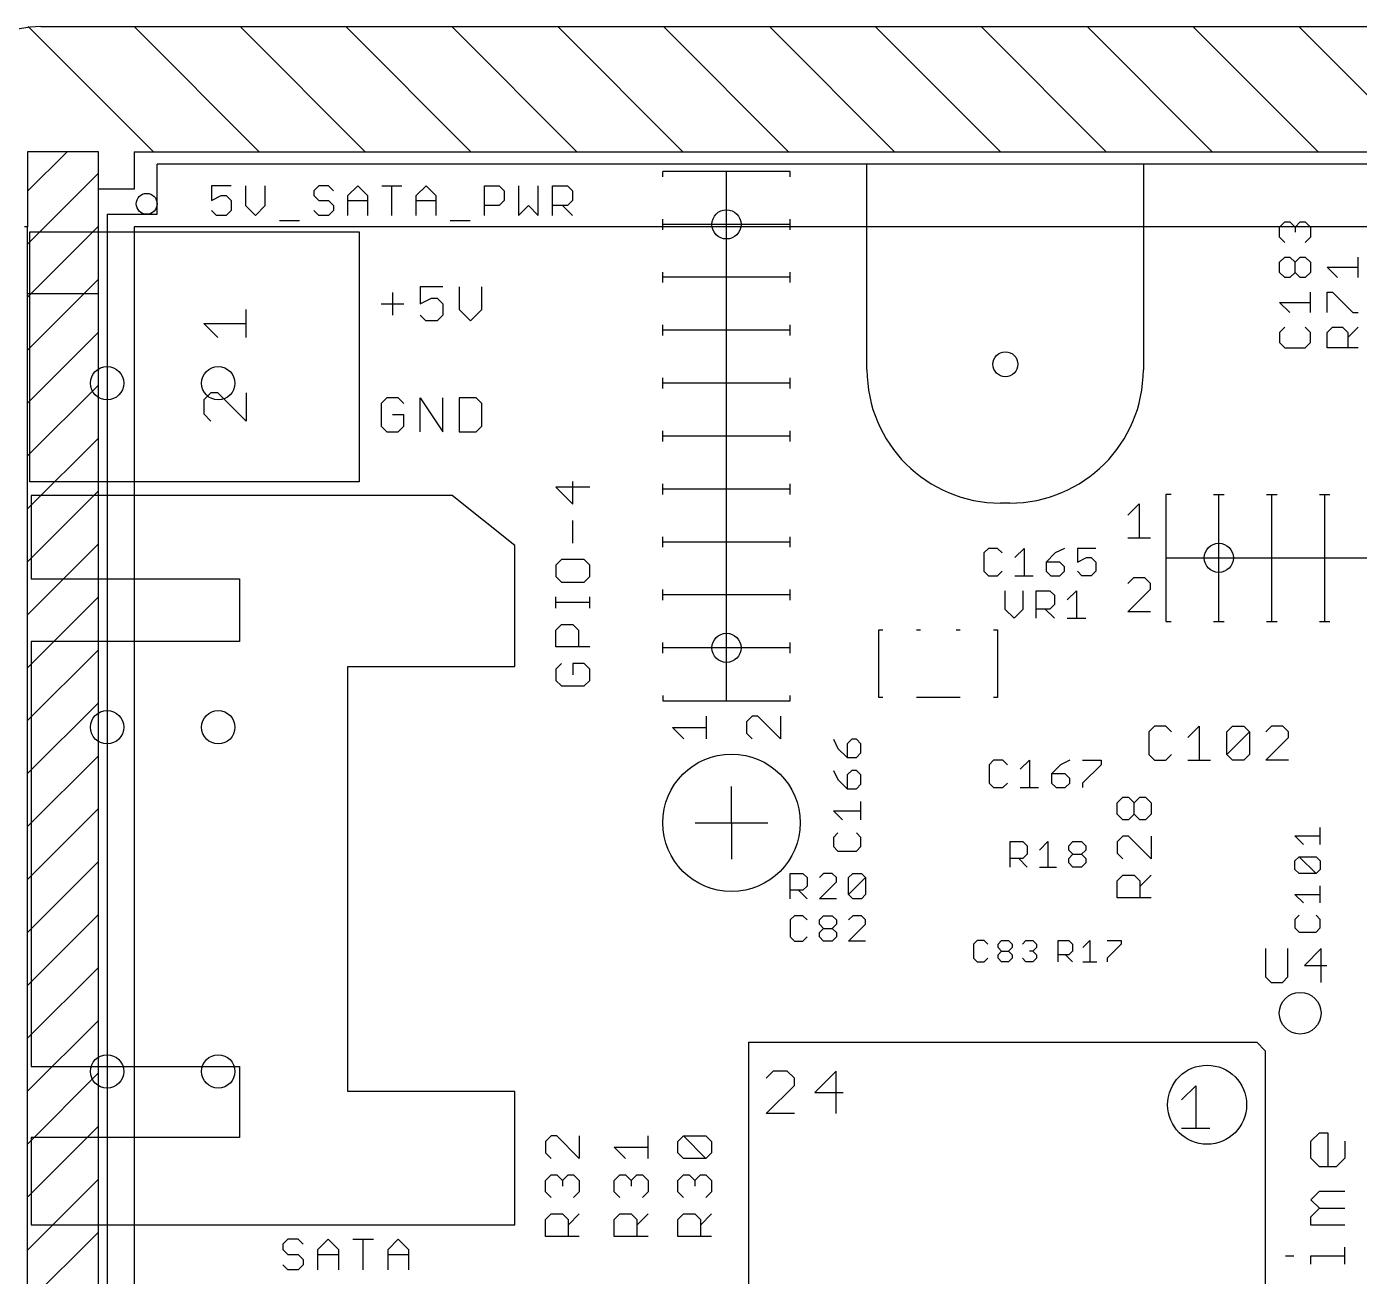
# Model space of a CAD drawing. Extents: x -17 to 119, y 40 to 106.
# Drawn here: x 28.55 to 60.52, y 76.24 to 106.22 of the extents above; entities that cross this region are included whole.
import ezdxf

# ---------------------------------------------------------------- set-up
doc = ezdxf.new("R2010")
doc.units = 0
doc.header["$MEASUREMENT"] = 0
for name, color, linetype in [('20', 251, 'CONTINUOUS'), ('21', 251, 'CONTINUOUS'), ('25', 251, 'CONTINUOUS'), ('48', 214, 'CONTINUOUS')]:
    doc.layers.add(name, color=color, linetype=linetype)

msp = doc.modelspace()

# ---------------------------------------------------------------- linework, layer by layer
at = {"layer": '20'}
for p, q in [((48.71, 102.917), (31.68, 102.917)), ((31.68, 101.717), (31.68, 102.917)), ((48.71, 97.987), (48.71, 102.917)), ((55.34, 102.917), (55.34, 97.987)), ((89.58, 102.917), (55.34, 102.917)), ((30.48, 101.717), (30.48, 44.507)), ((30.48, 101.717), (31.68, 101.717)), ((52.14, 94.787), (51.91, 94.787))]:
    msp.add_line(p, q, dxfattribs=at)
for centre, radius in [((31.43, 101.967), 0.25), ((45.339, 101.473), 0.35), ((52.03, 98.117), 0.3), ((30.48, 97.663), 0.4), ((33.147, 97.663), 0.4), ((57.15, 93.472), 0.35), ((45.339, 91.313), 0.35), ((30.48, 89.408), 0.4), ((33.147, 89.408), 0.4), ((45.46, 87.117), 1.65), ((30.48, 81.153), 0.4), ((33.147, 81.153), 0.4)]:
    msp.add_circle(centre, radius, dxfattribs=at)
for centre, start, end in [((51.91, 97.987), 180, 270), ((52.14, 97.987), 270, 0)]:
    msp.add_arc(centre, 3.2, start, end, dxfattribs=at)
at = {"layer": '21'}
for p, q in [((43.815, 102.616), (43.815, 102.743)), ((45.339, 102.743), (43.815, 102.743)), ((45.339, 101.473), (45.339, 102.743)), ((46.863, 102.743), (45.339, 102.743)), ((46.863, 102.616), (46.863, 102.743)), ((43.815, 101.473), (43.815, 101.6)), ((43.815, 101.346), (43.815, 101.473)), ((45.339, 101.473), (43.815, 101.473)), ((45.339, 100.203), (45.339, 101.473)), ((46.863, 101.473), (45.339, 101.473)), ((46.863, 101.473), (46.863, 101.6)), ((46.863, 101.346), (46.863, 101.473)), ((28.625, 95.298), (28.625, 101.298)), ((28.625, 101.298), (36.525, 101.298)), ((36.525, 101.298), (36.525, 95.298)), ((43.815, 100.203), (43.815, 100.33)), ((43.815, 100.076), (43.815, 100.203)), ((45.339, 100.203), (43.815, 100.203)), ((45.339, 98.933), (45.339, 100.203)), ((46.863, 100.203), (45.339, 100.203)), ((46.863, 100.203), (46.863, 100.33)), ((46.863, 100.076), (46.863, 100.203)), ((33.818, 98.7556), (33.818, 99.4335)), ((33.1401, 98.7556), (32.8011, 99.0946)), ((32.8011, 99.0946), (33.818, 99.0946)), ((43.815, 98.933), (43.815, 99.06)), ((43.815, 98.806), (43.815, 98.933)), ((45.339, 98.933), (43.815, 98.933)), ((45.339, 97.663), (45.339, 98.933)), ((46.863, 98.933), (45.339, 98.933)), ((46.863, 98.933), (46.863, 99.06)), ((46.863, 98.806), (46.863, 98.933)), ((43.815, 97.663), (43.815, 97.79)), ((43.815, 97.536), (43.815, 97.663)), ((45.339, 97.663), (43.815, 97.663)), ((45.339, 96.393), (45.339, 97.663)), ((46.863, 97.663), (45.339, 97.663)), ((46.863, 97.663), (46.863, 97.79)), ((46.863, 97.536), (46.863, 97.663)), ((32.9706, 97.4335), (32.8011, 97.264)), ((32.8011, 97.264), (32.8011, 96.9251)), ((33.1401, 97.4335), (32.9706, 97.4335)), ((33.818, 96.7556), (33.1401, 97.4335)), ((33.818, 97.4335), (33.818, 96.7556)), ((32.8011, 96.9251), (32.9706, 96.7556)), ((43.815, 96.393), (43.815, 96.52)), ((43.815, 96.266), (43.815, 96.393)), ((45.339, 96.393), (43.815, 96.393)), ((45.339, 95.123), (45.339, 96.393)), ((46.863, 96.393), (45.339, 96.393)), ((46.863, 96.393), (46.863, 96.52)), ((46.863, 96.266), (46.863, 96.393)), ((36.525, 95.298), (28.625, 95.298)), ((38.759, 94.97), (28.659, 94.97)), ((28.659, 94.97), (28.659, 92.97)), ((40.259, 93.77), (38.759, 94.97)), ((43.815, 95.123), (43.815, 95.25)), ((43.815, 94.996), (43.815, 95.123)), ((45.339, 95.123), (43.815, 95.123)), ((45.339, 93.853), (45.339, 95.123)), ((46.863, 95.123), (45.339, 95.123)), ((46.863, 95.123), (46.863, 95.25)), ((46.863, 94.996), (46.863, 95.123)), ((56.007, 94.996), (55.88, 94.996)), ((55.88, 94.996), (55.88, 93.472)), ((57.023, 94.996), (57.15, 94.996)), ((57.15, 94.996), (57.277, 94.996)), ((57.15, 93.472), (57.15, 94.996)), ((58.293, 94.996), (58.42, 94.996)), ((58.42, 94.996), (58.547, 94.996)), ((58.42, 93.472), (58.42, 94.996)), ((59.563, 94.996), (59.69, 94.996)), ((59.69, 94.996), (59.817, 94.996)), ((59.69, 93.472), (59.69, 94.996)), ((54.9656, 94.4969), (55.2368, 94.7681)), ((55.2368, 94.7681), (55.2368, 93.9546)), ((40.259, 90.87), (40.259, 93.77)), ((43.815, 93.853), (43.815, 93.98)), ((43.815, 93.726), (43.815, 93.853)), ((45.339, 93.853), (43.815, 93.853)), ((45.339, 92.583), (45.339, 93.853)), ((46.863, 93.853), (45.339, 93.853)), ((46.863, 93.853), (46.863, 93.98)), ((46.863, 93.726), (46.863, 93.853)), ((54.9656, 93.9546), (55.5079, 93.9546)), ((55.88, 93.472), (55.88, 91.948)), ((55.88, 93.472), (57.15, 93.472)), ((57.15, 93.472), (58.42, 93.472)), ((57.15, 91.948), (57.15, 93.472)), ((58.42, 93.472), (59.69, 93.472)), ((58.42, 91.948), (58.42, 93.472)), ((59.69, 93.472), (60.96, 93.472)), ((59.69, 91.948), (59.69, 93.472)), ((28.659, 92.97), (33.659, 92.97)), ((33.659, 92.97), (33.659, 91.47)), ((55.1012, 92.9901), (54.9656, 92.8545)), ((54.9656, 92.1766), (55.5079, 92.7189)), ((55.3723, 92.9901), (55.1012, 92.9901)), ((55.5079, 92.8545), (55.3723, 92.9901)), ((55.5079, 92.7189), (55.5079, 92.8545)), ((43.815, 92.583), (43.815, 92.71)), ((43.815, 92.456), (43.815, 92.583)), ((45.339, 92.583), (43.815, 92.583)), ((45.339, 91.313), (45.339, 92.583)), ((46.863, 92.583), (45.339, 92.583)), ((46.863, 92.583), (46.863, 92.71)), ((46.863, 92.456), (46.863, 92.583)), ((55.5079, 92.1766), (54.9656, 92.1766)), ((55.88, 91.948), (56.007, 91.948)), ((57.023, 91.948), (57.15, 91.948)), ((57.15, 91.948), (57.277, 91.948)), ((58.293, 91.948), (58.42, 91.948)), ((58.42, 91.948), (58.547, 91.948)), ((59.563, 91.948), (59.69, 91.948)), ((59.69, 91.948), (59.817, 91.948)), ((33.659, 91.47), (28.659, 91.47)), ((28.659, 91.47), (28.659, 81.27)), ((43.815, 91.313), (43.815, 91.44)), ((46.863, 91.313), (46.863, 91.44)), ((48.9966, 90.1216), (48.9966, 91.7424)), ((48.9966, 91.7424), (49.0914, 91.7424)), ((49.8966, 91.7424), (49.9914, 91.7424)), ((50.8466, 91.7424), (50.9414, 91.7424)), ((51.7466, 91.7424), (51.8414, 91.7424)), ((51.8414, 91.7424), (51.8414, 90.1216)), ((43.815, 91.186), (43.815, 91.313)), ((45.339, 91.313), (43.815, 91.313)), ((45.339, 90.043), (45.339, 91.313)), ((46.863, 91.313), (45.339, 91.313)), ((46.863, 91.186), (46.863, 91.313)), ((36.259, 80.67), (36.259, 90.87)), ((36.259, 90.87), (40.259, 90.87)), ((43.815, 90.17), (43.815, 90.043)), ((46.863, 90.043), (46.863, 90.17)), ((43.815, 90.043), (45.339, 90.043)), ((45.339, 90.043), (46.863, 90.043)), ((49.0914, 90.1216), (48.9966, 90.1216)), ((50.9414, 90.1216), (49.8966, 90.1216)), ((51.8414, 90.1216), (51.7466, 90.1216)), ((44.8564, 89.1286), (44.8564, 89.6709)), ((45.9565, 89.6709), (45.8209, 89.5353)), ((45.8209, 89.5353), (45.8209, 89.2642)), ((46.0921, 89.6709), (45.9565, 89.6709)), ((46.6344, 89.1286), (46.0921, 89.6709)), ((46.6344, 89.6709), (46.6344, 89.1286)), ((44.3141, 89.1286), (44.0429, 89.3998)), ((44.0429, 89.3998), (44.8564, 89.3998)), ((45.8209, 89.2642), (45.9565, 89.1286)), ((45.875, 64.457), (45.875, 81.852)), ((45.875, 81.852), (58.06, 81.852)), ((58.06, 81.852), (58.265, 81.647)), ((58.265, 81.647), (58.265, 64.457)), ((28.659, 81.27), (33.659, 81.27)), ((33.659, 81.27), (33.659, 79.57)), ((46.4589, 81.1559), (46.2894, 80.9864)), ((46.7978, 81.1559), (46.4589, 81.1559)), ((46.9673, 80.9864), (46.7978, 81.1559)), ((46.9673, 80.8169), (46.9673, 80.9864)), ((47.9672, 81.1559), (47.4588, 80.6474)), ((47.9672, 80.139), (47.9672, 81.1559)), ((40.259, 80.67), (36.259, 80.67)), ((40.259, 77.47), (40.259, 80.67)), ((46.2894, 80.139), (46.9673, 80.8169)), ((47.4588, 80.6474), (48.1367, 80.6474)), ((56.2588, 80.4669), (56.5978, 80.8059)), ((56.5978, 80.8059), (56.5978, 79.789)), ((46.9673, 80.139), (46.2894, 80.139)), ((56.2588, 79.789), (56.9367, 79.789)), ((33.659, 79.57), (28.659, 79.57)), ((28.659, 79.57), (28.659, 77.47)), ((28.659, 77.47), (40.259, 77.47))]:
    msp.add_line(p, q, dxfattribs=at)
for centre, radius in [((59.102, 82.549), 0.5), ((56.87, 80.352), 0.9486)]:
    msp.add_circle(centre, radius, dxfattribs=at)
at = {"layer": '25'}
for p, q in [((33.4564, 102.4007), (32.9819, 102.4007)), ((32.9819, 102.4007), (32.9819, 102.0448)), ((33.8005, 102.4007), (33.8005, 101.9262)), ((34.275, 101.9262), (34.275, 102.4007)), ((35.5563, 102.4007), (35.4376, 102.2821)), ((35.7935, 102.4007), (35.5563, 102.4007)), ((35.9122, 102.2821), (35.7935, 102.4007)), ((36.2562, 102.1634), (36.4935, 102.4007)), ((36.4935, 102.4007), (36.7308, 102.1634)), ((37.0748, 102.4007), (37.5493, 102.4007)), ((37.3121, 101.6889), (37.3121, 102.4007)), ((37.8934, 102.1634), (38.1306, 102.4007)), ((38.1306, 102.4007), (38.3679, 102.1634)), ((39.5305, 101.6889), (39.5305, 102.4007)), ((39.5305, 102.4007), (39.8864, 102.4007)), ((39.8864, 102.4007), (40.0051, 102.2821)), ((40.3491, 102.4007), (40.3491, 101.6889)), ((40.8236, 101.6889), (40.8236, 102.4007)), ((41.1677, 101.6889), (41.1677, 102.4007)), ((41.1677, 102.4007), (41.5236, 102.4007)), ((41.5236, 102.4007), (41.6422, 102.2821)), ((32.9819, 102.0448), (33.2192, 102.1634)), ((33.2192, 102.1634), (33.3378, 102.1634)), ((33.3378, 102.1634), (33.4564, 102.0448)), ((33.4564, 102.0448), (33.4564, 101.8075)), ((35.4376, 102.2821), (35.4376, 102.1634)), ((35.4376, 102.1634), (35.5563, 102.0448)), ((35.5563, 102.0448), (35.7935, 102.0448)), ((35.7935, 102.0448), (35.9122, 101.9262)), ((36.2562, 101.6889), (36.2562, 102.1634)), ((36.2562, 102.0448), (36.7308, 102.0448)), ((36.7308, 102.1634), (36.7308, 101.6889)), ((37.8934, 101.6889), (37.8934, 102.1634)), ((37.8934, 102.0448), (38.3679, 102.0448)), ((38.3679, 102.1634), (38.3679, 101.6889)), ((40.0051, 102.0448), (39.8864, 101.9262)), ((40.0051, 102.2821), (40.0051, 102.0448)), ((41.6422, 102.0448), (41.5236, 101.9262)), ((41.6422, 102.2821), (41.6422, 102.0448)), ((33.1005, 101.6889), (32.9819, 101.8075)), ((33.3378, 101.6889), (33.1005, 101.6889)), ((33.4564, 101.8075), (33.3378, 101.6889)), ((33.8005, 101.9262), (34.0377, 101.6889)), ((34.0377, 101.6889), (34.275, 101.9262)), ((35.5563, 101.6889), (35.4376, 101.8075)), ((35.7935, 101.6889), (35.5563, 101.6889)), ((35.9122, 101.8075), (35.7935, 101.6889)), ((35.9122, 101.9262), (35.9122, 101.8075)), ((39.8864, 101.9262), (39.5305, 101.9262)), ((40.3491, 101.6889), (40.5864, 101.9262)), ((40.5864, 101.9262), (40.8236, 101.6889)), ((41.5236, 101.9262), (41.1677, 101.9262)), ((41.4049, 101.9262), (41.6422, 101.6889)), ((34.6191, 101.5703), (35.0936, 101.5703)), ((38.7119, 101.5703), (39.1865, 101.5703)), ((58.6099, 101.4084), (58.7327, 101.5313)), ((58.6099, 101.1627), (58.6099, 101.4084)), ((58.7327, 101.5313), (58.8556, 101.5313)), ((58.8556, 101.5313), (58.9785, 101.4084)), ((58.9785, 101.4084), (59.1014, 101.5313)), ((58.9785, 101.4084), (58.9785, 101.2855)), ((59.1014, 101.5313), (59.2242, 101.5313)), ((59.2242, 101.5313), (59.3471, 101.4084)), ((59.3471, 101.4084), (59.3471, 101.1627)), ((58.7327, 101.0398), (58.6099, 101.1627)), ((59.3471, 101.1627), (59.2242, 101.0398)), ((58.6099, 100.5664), (58.7327, 100.6893)), ((58.6099, 100.3207), (58.6099, 100.5664)), ((58.7327, 100.6893), (58.8556, 100.6893)), ((58.8556, 100.6893), (58.9785, 100.5664)), ((58.9785, 100.5664), (59.1014, 100.6893)), ((58.9785, 100.3207), (58.9785, 100.5664)), ((59.1014, 100.6893), (59.2242, 100.6893)), ((59.2242, 100.6893), (59.3471, 100.5664)), ((59.3471, 100.5664), (59.3471, 100.3207)), ((59.9986, 100.1978), (59.7529, 100.4436)), ((59.7529, 100.4436), (60.4901, 100.4436)), ((60.4901, 100.1978), (60.4901, 100.6893)), ((58.7327, 100.1978), (58.6099, 100.3207)), ((58.8556, 100.1978), (58.7327, 100.1978)), ((58.9785, 100.3207), (58.8556, 100.1978)), ((59.1014, 100.1978), (58.9785, 100.3207)), ((59.2242, 100.1978), (59.1014, 100.1978)), ((59.3471, 100.3207), (59.2242, 100.1978)), ((37.3298, 99.8395), (37.3298, 99.2972)), ((38.5364, 99.9751), (37.9941, 99.9751)), ((37.9941, 99.9751), (37.9941, 99.5683)), ((38.9296, 99.9751), (38.9296, 99.4328)), ((39.472, 99.4328), (39.472, 99.9751)), ((59.3471, 99.3559), (59.3471, 99.8474)), ((59.7529, 99.3559), (59.7529, 99.8474)), ((59.7529, 99.8474), (59.8757, 99.8474)), ((59.8757, 99.8474), (60.3672, 99.3559)), ((37.0586, 99.5683), (37.6009, 99.5683)), ((37.9941, 99.5683), (38.2653, 99.7039)), ((38.2653, 99.7039), (38.4009, 99.7039)), ((38.4009, 99.7039), (38.5364, 99.5683)), ((38.5364, 99.5683), (38.5364, 99.2972)), ((38.9296, 99.4328), (39.2008, 99.1616)), ((39.2008, 99.1616), (39.472, 99.4328)), ((58.8556, 99.3559), (58.6099, 99.6016)), ((58.6099, 99.6016), (59.3471, 99.6016)), ((38.1297, 99.1616), (37.9941, 99.2972)), ((38.4009, 99.1616), (38.1297, 99.1616)), ((38.5364, 99.2972), (38.4009, 99.1616)), ((60.3672, 99.3559), (60.4901, 99.3559)), ((58.7327, 99.0054), (58.6099, 98.8825)), ((58.6099, 98.8825), (58.6099, 98.6368)), ((59.3471, 98.8825), (59.2242, 99.0054)), ((59.3471, 98.6368), (59.3471, 98.8825)), ((59.7529, 98.8825), (59.8757, 99.0054)), ((59.7529, 98.5139), (59.7529, 98.8825)), ((59.8757, 99.0054), (60.1215, 99.0054)), ((60.1215, 99.0054), (60.2444, 98.8825)), ((60.2444, 98.7596), (60.4901, 99.0054)), ((60.2444, 98.8825), (60.2444, 98.5139)), ((58.6099, 98.6368), (58.7327, 98.5139)), ((58.7327, 98.5139), (59.2242, 98.5139)), ((59.2242, 98.5139), (59.3471, 98.6368)), ((60.4901, 98.5139), (59.7529, 98.5139)), ((37.1942, 97.3081), (37.0586, 97.1725)), ((37.4653, 97.3081), (37.1942, 97.3081)), ((37.6009, 97.1725), (37.4653, 97.3081)), ((37.9941, 96.4946), (37.9941, 97.3081)), ((37.9941, 97.3081), (38.5364, 96.4946)), ((38.5364, 96.4946), (38.5364, 97.3081)), ((38.9296, 97.3081), (38.9296, 96.4946)), ((39.3364, 97.3081), (38.9296, 97.3081)), ((39.472, 97.1725), (39.3364, 97.3081)), ((37.0586, 97.1725), (37.0586, 96.6302)), ((37.6009, 96.9013), (37.3298, 96.9013)), ((37.6009, 96.6302), (37.6009, 96.9013)), ((39.472, 96.6302), (39.472, 97.1725)), ((37.0586, 96.6302), (37.1942, 96.4946)), ((37.4653, 96.4946), (37.6009, 96.6302)), ((39.3364, 96.4946), (39.472, 96.6302)), ((37.1942, 96.4946), (37.4653, 96.4946)), ((38.9296, 96.4946), (39.3364, 96.4946)), ((41.6557, 94.7644), (41.6557, 95.3067)), ((42.0624, 95.1711), (41.2489, 95.1711)), ((41.2489, 95.1711), (41.6557, 94.7644)), ((41.6557, 93.8288), (41.6557, 94.3712)), ((51.6214, 93.7012), (51.5112, 93.591)), ((51.8417, 93.7012), (51.6214, 93.7012)), ((51.9518, 93.591), (51.8417, 93.7012)), ((52.2596, 93.4808), (52.4799, 93.7012)), ((52.4799, 93.7012), (52.4799, 93.0402)), ((53.4487, 93.7012), (53.2284, 93.591)), ((54.1971, 93.7012), (53.7564, 93.7012)), ((53.7564, 93.7012), (53.7564, 93.3707)), ((41.3845, 93.4356), (41.2489, 93.3001)), ((41.9268, 93.4356), (41.3845, 93.4356)), ((42.0624, 93.3001), (41.9268, 93.4356)), ((51.5112, 93.591), (51.5112, 93.1504)), ((53.2284, 93.591), (53.008, 93.3707)), ((53.008, 93.3707), (53.008, 93.1504)), ((53.3385, 93.3707), (53.008, 93.3707)), ((53.4487, 93.2605), (53.3385, 93.3707)), ((53.7564, 93.3707), (53.9768, 93.4808)), ((53.9768, 93.4808), (54.0869, 93.4808)), ((54.0869, 93.4808), (54.1971, 93.3707)), ((54.1971, 93.3707), (54.1971, 93.1504)), ((41.2489, 93.3001), (41.2489, 93.0289)), ((42.0624, 93.0289), (42.0624, 93.3001)), ((51.5112, 93.1504), (51.6214, 93.0402)), ((51.6214, 93.0402), (51.8417, 93.0402)), ((51.8417, 93.0402), (51.9518, 93.1504)), ((52.2596, 93.0402), (52.7003, 93.0402)), ((53.008, 93.1504), (53.1182, 93.0402)), ((53.1182, 93.0402), (53.3385, 93.0402)), ((53.3385, 93.0402), (53.4487, 93.1504)), ((53.4487, 93.1504), (53.4487, 93.2605)), ((53.8666, 93.0402), (53.7564, 93.1504)), ((54.0869, 93.0402), (53.8666, 93.0402)), ((54.1971, 93.1504), (54.0869, 93.0402)), ((41.2489, 93.0289), (41.3845, 92.8933)), ((41.3845, 92.8933), (41.9268, 92.8933)), ((41.9268, 92.8933), (42.0624, 93.0289)), ((41.2489, 92.2696), (41.2489, 92.5408)), ((42.0624, 92.4052), (41.2489, 92.4052)), ((42.0624, 92.2696), (42.0624, 92.5408)), ((52.0192, 92.6852), (52.0192, 92.2445)), ((52.4598, 92.2445), (52.4598, 92.6852)), ((52.7676, 92.0242), (52.7676, 92.6852)), ((52.7676, 92.6852), (53.0981, 92.6852)), ((53.0981, 92.6852), (53.2083, 92.575)), ((53.2083, 92.575), (53.2083, 92.3547)), ((53.516, 92.4648), (53.7364, 92.6852)), ((53.7364, 92.6852), (53.7364, 92.0242)), ((52.0192, 92.2445), (52.2395, 92.0242)), ((52.2395, 92.0242), (52.4598, 92.2445)), ((53.0981, 92.2445), (52.7676, 92.2445)), ((52.9879, 92.2445), (53.2083, 92.0242)), ((53.2083, 92.3547), (53.0981, 92.2445)), ((41.2489, 91.7409), (41.3845, 91.8764)), ((41.3845, 91.8764), (41.6557, 91.8764)), ((41.6557, 91.8764), (41.7912, 91.7409)), ((53.516, 92.0242), (53.9567, 92.0242)), ((41.2489, 91.3341), (41.2489, 91.7409)), ((41.7912, 91.7409), (41.7912, 91.3341)), ((42.0624, 91.3341), (41.2489, 91.3341)), ((41.3845, 90.9409), (41.2489, 90.8053)), ((41.2489, 90.8053), (41.2489, 90.5342)), ((41.9268, 90.9409), (41.6557, 90.9409)), ((41.6557, 90.9409), (41.6557, 90.6698)), ((42.0624, 90.8053), (41.9268, 90.9409)), ((42.0624, 90.5342), (42.0624, 90.8053)), ((41.2489, 90.5342), (41.3845, 90.3986)), ((41.9268, 90.3986), (42.0624, 90.5342)), ((41.3845, 90.3986), (41.9268, 90.3986)), ((55.6092, 89.4341), (55.4736, 89.2985)), ((55.4736, 89.2985), (55.4736, 88.7562)), ((55.8803, 89.4341), (55.6092, 89.4341)), ((56.0159, 89.2985), (55.8803, 89.4341)), ((56.4091, 89.1629), (56.6803, 89.4341)), ((56.6803, 89.4341), (56.6803, 88.6206)), ((57.3446, 89.2985), (57.4802, 89.4341)), ((57.3446, 88.7562), (57.3446, 89.2985)), ((57.3446, 88.7562), (57.887, 89.2985)), ((57.4802, 89.4341), (57.7514, 89.4341)), ((57.7514, 89.4341), (57.887, 89.2985)), ((57.887, 89.2985), (57.887, 88.7562)), ((58.4157, 89.4341), (58.2802, 89.2985)), ((58.6869, 89.4341), (58.4157, 89.4341)), ((58.8225, 89.2985), (58.6869, 89.4341)), ((58.8225, 89.1629), (58.8225, 89.2985)), ((47.9038, 89.1221), (48.014, 88.9018)), ((48.014, 88.9018), (48.2343, 88.6814)), ((48.3445, 89.1221), (48.2343, 89.0119)), ((48.2343, 89.0119), (48.2343, 88.6814)), ((48.4546, 89.1221), (48.3445, 89.1221)), ((48.5648, 89.0119), (48.4546, 89.1221)), ((48.5648, 88.7916), (48.5648, 89.0119)), ((58.2802, 88.6206), (58.8225, 89.1629)), ((48.2343, 88.6814), (48.4546, 88.6814)), ((48.4546, 88.6814), (48.5648, 88.7916)), ((51.7484, 88.6212), (51.6382, 88.511)), ((51.9687, 88.6212), (51.7484, 88.6212)), ((52.0788, 88.511), (51.9687, 88.6212)), ((52.3866, 88.4008), (52.6069, 88.6212)), ((52.6069, 88.6212), (52.6069, 87.9602)), ((53.5757, 88.6212), (53.3554, 88.511)), ((53.8834, 88.6212), (54.3241, 88.6212)), ((54.3241, 88.6212), (54.3241, 88.511)), ((55.4736, 88.7562), (55.6092, 88.6206)), ((55.6092, 88.6206), (55.8803, 88.6206)), ((55.8803, 88.6206), (56.0159, 88.7562)), ((56.4091, 88.6206), (56.9514, 88.6206)), ((57.4802, 88.6206), (57.3446, 88.7562)), ((57.7514, 88.6206), (57.4802, 88.6206)), ((57.887, 88.7562), (57.7514, 88.6206)), ((58.8225, 88.6206), (58.2802, 88.6206)), ((47.9038, 88.3737), (48.014, 88.1534)), ((48.3445, 88.3737), (48.2343, 88.2635)), ((48.2343, 88.2635), (48.2343, 87.933)), ((48.4546, 88.3737), (48.3445, 88.3737)), ((48.5648, 88.2635), (48.4546, 88.3737)), ((48.5648, 88.0432), (48.5648, 88.2635)), ((51.6382, 88.511), (51.6382, 88.0704)), ((53.3554, 88.511), (53.135, 88.2907)), ((53.135, 88.2907), (53.135, 88.0704)), ((53.4655, 88.2907), (53.135, 88.2907)), ((53.5757, 88.1805), (53.4655, 88.2907)), ((54.3241, 88.511), (53.8834, 88.0704)), ((48.014, 88.1534), (48.2343, 87.933)), ((48.2343, 87.933), (48.4546, 87.933)), ((48.4546, 87.933), (48.5648, 88.0432)), ((51.6382, 88.0704), (51.7484, 87.9602)), ((51.7484, 87.9602), (51.9687, 87.9602)), ((51.9687, 87.9602), (52.0788, 88.0704)), ((52.3866, 87.9602), (52.8273, 87.9602)), ((53.135, 88.0704), (53.2452, 87.9602)), ((53.2452, 87.9602), (53.4655, 87.9602)), ((53.4655, 87.9602), (53.5757, 88.0704)), ((53.5757, 88.0704), (53.5757, 88.1805)), ((53.8834, 88.0704), (53.8834, 87.9602)), ((48.5648, 87.1846), (48.5648, 87.6253)), ((54.7109, 87.5964), (54.8465, 87.732)), ((54.8465, 87.732), (54.9821, 87.732)), ((54.9821, 87.732), (55.1177, 87.5964)), ((55.1177, 87.5964), (55.2532, 87.732)), ((55.2532, 87.732), (55.3888, 87.732)), ((55.3888, 87.732), (55.5244, 87.5964)), ((48.1242, 87.1846), (47.9038, 87.4049)), ((47.9038, 87.4049), (48.5648, 87.4049)), ((54.7109, 87.3252), (54.7109, 87.5964)), ((54.8465, 87.1896), (54.7109, 87.3252)), ((55.1177, 87.3252), (54.9821, 87.1896)), ((55.1177, 87.3252), (55.1177, 87.5964)), ((55.2532, 87.1896), (55.1177, 87.3252)), ((55.5244, 87.3252), (55.3888, 87.1896)), ((55.5244, 87.5964), (55.5244, 87.3252)), ((54.9821, 87.1896), (54.8465, 87.1896)), ((55.3888, 87.1896), (55.2532, 87.1896)), ((59.5852, 86.5988), (59.5852, 87.0056)), ((48.014, 86.8768), (47.9038, 86.7667)), ((47.9038, 86.7667), (47.9038, 86.5464)), ((48.5648, 86.7667), (48.4546, 86.8768)), ((48.5648, 86.5464), (48.5648, 86.7667)), ((52.1462, 86.0552), (52.1462, 86.6653)), ((52.1462, 86.6653), (52.4513, 86.6653)), ((52.4513, 86.6653), (52.5529, 86.5636)), ((52.8478, 86.4619), (53.0512, 86.6653)), ((53.0512, 86.6653), (53.0512, 86.0552)), ((53.5495, 86.5636), (53.6512, 86.6653)), ((53.6512, 86.6653), (53.8545, 86.6653)), ((53.8545, 86.6653), (53.9562, 86.5636)), ((54.8465, 86.7964), (54.7109, 86.6609)), ((54.7109, 86.6609), (54.7109, 86.3897)), ((54.9821, 86.7964), (54.8465, 86.7964)), ((55.5244, 86.2541), (54.9821, 86.7964)), ((55.5244, 86.7964), (55.5244, 86.2541)), ((59.1785, 86.5988), (58.9751, 86.8022)), ((58.9751, 86.8022), (59.5852, 86.8022)), ((47.9038, 86.5464), (48.014, 86.4362)), ((48.014, 86.4362), (48.4546, 86.4362)), ((48.4546, 86.4362), (48.5648, 86.5464)), ((52.5529, 86.3603), (52.4513, 86.2586)), ((52.5529, 86.5636), (52.5529, 86.3603)), ((53.5495, 86.4619), (53.5495, 86.5636)), ((53.6512, 86.3603), (53.5495, 86.4619)), ((53.5495, 86.2586), (53.6512, 86.3603)), ((53.6512, 86.3603), (53.8545, 86.3603)), ((53.9562, 86.4619), (53.8545, 86.3603)), ((53.8545, 86.3603), (53.9562, 86.2586)), ((53.9562, 86.5636), (53.9562, 86.4619)), ((54.7109, 86.3897), (54.8465, 86.2541)), ((52.4513, 86.2586), (52.1462, 86.2586)), ((52.3496, 86.2586), (52.5529, 86.0552)), ((52.8478, 86.0552), (53.2546, 86.0552)), ((53.5495, 86.1569), (53.5495, 86.2586)), ((53.6512, 86.0552), (53.5495, 86.1569)), ((53.8545, 86.0552), (53.6512, 86.0552)), ((53.9562, 86.1569), (53.8545, 86.0552)), ((53.9562, 86.2586), (53.9562, 86.1569)), ((58.9751, 86.2022), (59.0768, 86.3039)), ((58.9751, 85.9989), (58.9751, 86.2022)), ((59.0768, 86.3039), (59.4835, 86.3039)), ((59.4835, 85.8972), (59.0768, 86.3039)), ((59.4835, 86.3039), (59.5852, 86.2022)), ((59.5852, 86.2022), (59.5852, 85.9989)), ((46.8663, 85.2932), (46.8663, 85.9033)), ((46.8663, 85.9033), (47.1713, 85.9033)), ((47.1713, 85.9033), (47.273, 85.8016)), ((47.273, 85.8016), (47.273, 85.5983)), ((47.6696, 85.9033), (47.5679, 85.8016)), ((47.5679, 85.2932), (47.9747, 85.6999)), ((47.873, 85.9033), (47.6696, 85.9033)), ((47.9747, 85.8016), (47.873, 85.9033)), ((47.9747, 85.6999), (47.9747, 85.8016)), ((48.2696, 85.8016), (48.3712, 85.9033)), ((48.2696, 85.3949), (48.2696, 85.8016)), ((48.2696, 85.3949), (48.6763, 85.8016)), ((48.3712, 85.9033), (48.5746, 85.9033)), ((48.5746, 85.9033), (48.6763, 85.8016)), ((48.6763, 85.8016), (48.6763, 85.3949)), ((54.7109, 85.7253), (54.8465, 85.8609)), ((54.7109, 85.3186), (54.7109, 85.7253)), ((54.8465, 85.8609), (55.1177, 85.8609)), ((55.1177, 85.8609), (55.2532, 85.7253)), ((55.2532, 85.5898), (55.5244, 85.8609)), ((55.2532, 85.7253), (55.2532, 85.3186)), ((59.0768, 85.8972), (58.9751, 85.9989)), ((59.4835, 85.8972), (59.0768, 85.8972)), ((59.5852, 85.9989), (59.4835, 85.8972)), ((47.1713, 85.4966), (46.8663, 85.4966)), ((47.0697, 85.4966), (47.273, 85.2932)), ((47.273, 85.5983), (47.1713, 85.4966)), ((48.3712, 85.2932), (48.2696, 85.3949)), ((48.6763, 85.3949), (48.5746, 85.2932)), ((59.1785, 85.1955), (58.9751, 85.3989)), ((58.9751, 85.3989), (59.5852, 85.3989)), ((59.5852, 85.1955), (59.5852, 85.6023)), ((47.9747, 85.2932), (47.5679, 85.2932)), ((48.5746, 85.2932), (48.3712, 85.2932)), ((55.5244, 85.3186), (54.7109, 85.3186)), ((46.968, 84.8873), (46.8663, 84.7856)), ((46.8663, 84.7856), (46.8663, 84.3789)), ((47.1713, 84.8873), (46.968, 84.8873)), ((47.273, 84.7856), (47.1713, 84.8873)), ((47.5679, 84.7856), (47.6696, 84.8873)), ((47.5679, 84.6839), (47.5679, 84.7856)), ((47.6696, 84.8873), (47.873, 84.8873)), ((47.873, 84.8873), (47.9747, 84.7856)), ((47.9747, 84.7856), (47.9747, 84.6839)), ((48.3712, 84.8873), (48.2696, 84.7856)), ((48.5746, 84.8873), (48.3712, 84.8873)), ((48.6763, 84.7856), (48.5746, 84.8873)), ((48.6763, 84.6839), (48.6763, 84.7856)), ((59.0768, 84.9006), (58.9751, 84.799)), ((58.9751, 84.799), (58.9751, 84.5956)), ((59.5852, 84.799), (59.4835, 84.9006)), ((59.5852, 84.5956), (59.5852, 84.799)), ((47.6696, 84.5823), (47.5679, 84.6839)), ((47.5679, 84.4806), (47.6696, 84.5823)), ((47.5679, 84.3789), (47.5679, 84.4806)), ((47.6696, 84.5823), (47.873, 84.5823)), ((47.9747, 84.6839), (47.873, 84.5823)), ((47.873, 84.5823), (47.9747, 84.4806)), ((47.9747, 84.4806), (47.9747, 84.3789)), ((48.2696, 84.2772), (48.6763, 84.6839)), ((58.9751, 84.5956), (59.0768, 84.4939)), ((59.0768, 84.4939), (59.4835, 84.4939)), ((59.4835, 84.4939), (59.5852, 84.5956)), ((46.8663, 84.3789), (46.968, 84.2772)), ((46.968, 84.2772), (47.1713, 84.2772)), ((47.1713, 84.2772), (47.273, 84.3789)), ((47.6696, 84.2772), (47.5679, 84.3789)), ((47.873, 84.2772), (47.6696, 84.2772)), ((47.9747, 84.3789), (47.873, 84.2772)), ((48.6763, 84.2772), (48.2696, 84.2772)), ((51.3531, 84.2903), (51.2684, 84.2056)), ((51.2684, 84.2056), (51.2684, 83.8666)), ((51.5226, 84.2903), (51.3531, 84.2903)), ((51.6074, 84.2056), (51.5226, 84.2903)), ((51.8531, 84.2056), (51.9378, 84.2903)), ((51.8531, 84.1209), (51.8531, 84.2056)), ((51.9378, 84.0361), (51.8531, 84.1209)), ((51.9378, 84.2903), (52.1073, 84.2903)), ((52.1073, 84.2903), (52.1921, 84.2056)), ((52.1921, 84.1209), (52.1073, 84.0361)), ((52.1921, 84.2056), (52.1921, 84.1209)), ((52.4378, 84.2056), (52.5225, 84.2903)), ((52.5225, 84.2903), (52.692, 84.2903)), ((52.692, 84.2903), (52.7768, 84.2056)), ((52.7768, 84.1209), (52.692, 84.0361)), ((52.7768, 84.2056), (52.7768, 84.1209)), ((53.3004, 83.7819), (53.3004, 84.2903)), ((53.3004, 84.2903), (53.5546, 84.2903)), ((53.5546, 84.2903), (53.6394, 84.2056)), ((53.6394, 84.2056), (53.6394, 84.0361)), ((53.8851, 84.1209), (54.0546, 84.2903)), ((54.0546, 84.2903), (54.0546, 83.7819)), ((54.4698, 84.2903), (54.8088, 84.2903)), ((54.8088, 84.2056), (54.4698, 83.8666)), ((54.8088, 84.2903), (54.8088, 84.2056)), ((58.2676, 84.1001), (58.2676, 83.4222)), ((58.8099, 83.4222), (58.8099, 84.1001)), ((59.6099, 84.1001), (59.2031, 83.6933)), ((59.6099, 83.2866), (59.6099, 84.1001)), ((51.2684, 83.8666), (51.3531, 83.7819)), ((51.3531, 83.7819), (51.5226, 83.7819)), ((51.5226, 83.7819), (51.6074, 83.8666)), ((51.8531, 83.9514), (51.9378, 84.0361)), ((51.8531, 83.8666), (51.8531, 83.9514)), ((51.9378, 83.7819), (51.8531, 83.8666)), ((51.9378, 84.0361), (52.1073, 84.0361)), ((52.1073, 83.7819), (51.9378, 83.7819)), ((52.1073, 84.0361), (52.1921, 83.9514)), ((52.1921, 83.8666), (52.1073, 83.7819)), ((52.1921, 83.9514), (52.1921, 83.8666)), ((52.5225, 83.7819), (52.4378, 83.8666)), ((52.692, 83.7819), (52.5225, 83.7819)), ((52.692, 84.0361), (52.6073, 84.0361)), ((52.692, 84.0361), (52.7768, 83.9514)), ((52.7768, 83.8666), (52.692, 83.7819)), ((52.7768, 83.9514), (52.7768, 83.8666)), ((53.5546, 83.9514), (53.3004, 83.9514)), ((53.4699, 83.9514), (53.6394, 83.7819)), ((53.6394, 84.0361), (53.5546, 83.9514)), ((53.8851, 83.7819), (54.2241, 83.7819)), ((54.4698, 83.8666), (54.4698, 83.7819)), ((59.2031, 83.6933), (59.7454, 83.6933)), ((58.2676, 83.4222), (58.4032, 83.2866)), ((58.4032, 83.2866), (58.6743, 83.2866)), ((58.6743, 83.2866), (58.8099, 83.4222)), ((59.3591, 79.476), (59.5625, 79.6793)), ((59.5625, 79.6793), (59.7659, 79.6793)), ((59.7659, 79.6793), (59.7659, 78.8659)), ((41.1305, 79.604), (40.9949, 79.4684)), ((40.9949, 79.4684), (40.9949, 79.1972)), ((41.2661, 79.604), (41.1305, 79.604)), ((41.8084, 79.0616), (41.2661, 79.604)), ((41.8084, 79.604), (41.8084, 79.0616)), ((42.9171, 79.0616), (42.6459, 79.3328)), ((42.6459, 79.3328), (43.4594, 79.3328)), ((43.4594, 79.0616), (43.4594, 79.604)), ((44.1699, 79.4684), (44.3055, 79.604)), ((44.1699, 79.1972), (44.1699, 79.4684)), ((44.3055, 79.604), (44.8478, 79.604)), ((44.8478, 79.0616), (44.3055, 79.604)), ((44.8478, 79.604), (44.9834, 79.4684)), ((44.9834, 79.4684), (44.9834, 79.1972)), ((59.3591, 79.0692), (59.3591, 79.476)), ((60.1726, 79.476), (60.1726, 79.0692)), ((40.9949, 79.1972), (41.1305, 79.0616)), ((44.3055, 79.0616), (44.1699, 79.1972)), ((44.8478, 79.0616), (44.3055, 79.0616)), ((44.9834, 79.1972), (44.8478, 79.0616)), ((59.5625, 78.8659), (59.3591, 79.0692)), ((60.1726, 79.0692), (59.9692, 78.8659)), ((40.9949, 78.5329), (41.1305, 78.6684)), ((41.1305, 78.6684), (41.2661, 78.6684)), ((41.2661, 78.6684), (41.4017, 78.5329)), ((41.4017, 78.5329), (41.5372, 78.6684)), ((41.5372, 78.6684), (41.6728, 78.6684)), ((41.6728, 78.6684), (41.8084, 78.5329)), ((42.6459, 78.5329), (42.7815, 78.6684)), ((42.7815, 78.6684), (42.9171, 78.6684)), ((42.9171, 78.6684), (43.0527, 78.5329)), ((43.0527, 78.5329), (43.1882, 78.6684)), ((43.1882, 78.6684), (43.3238, 78.6684)), ((43.3238, 78.6684), (43.4594, 78.5329)), ((44.1699, 78.5329), (44.3055, 78.6684)), ((44.3055, 78.6684), (44.4411, 78.6684)), ((44.4411, 78.6684), (44.5767, 78.5329)), ((44.5767, 78.5329), (44.7122, 78.6684)), ((44.7122, 78.6684), (44.8478, 78.6684)), ((44.8478, 78.6684), (44.9834, 78.5329)), ((59.9692, 78.8659), (59.5625, 78.8659)), ((40.9949, 78.2617), (40.9949, 78.5329)), ((41.4017, 78.5329), (41.4017, 78.3973)), ((41.8084, 78.5329), (41.8084, 78.2617)), ((42.6459, 78.2617), (42.6459, 78.5329)), ((43.0527, 78.5329), (43.0527, 78.3973)), ((43.4594, 78.5329), (43.4594, 78.2617)), ((44.1699, 78.2617), (44.1699, 78.5329)), ((44.5767, 78.5329), (44.5767, 78.3973)), ((44.9834, 78.5329), (44.9834, 78.2617)), ((41.1305, 78.1261), (40.9949, 78.2617)), ((41.8084, 78.2617), (41.6728, 78.1261)), ((42.7815, 78.1261), (42.6459, 78.2617)), ((43.4594, 78.2617), (43.3238, 78.1261)), ((44.3055, 78.1261), (44.1699, 78.2617)), ((44.9834, 78.2617), (44.8478, 78.1261)), ((59.3591, 78.0727), (59.5625, 78.2761)), ((59.5625, 77.8693), (59.3591, 78.0727)), ((59.5625, 78.2761), (60.1726, 78.2761)), ((40.9949, 77.5973), (41.1305, 77.7329)), ((41.1305, 77.7329), (41.4017, 77.7329)), ((41.4017, 77.7329), (41.5372, 77.5973)), ((41.5372, 77.4618), (41.8084, 77.7329)), ((42.6459, 77.5973), (42.7815, 77.7329)), ((42.7815, 77.7329), (43.0527, 77.7329)), ((43.0527, 77.7329), (43.1882, 77.5973)), ((43.1882, 77.4618), (43.4594, 77.7329)), ((44.1699, 77.5973), (44.3055, 77.7329)), ((44.3055, 77.7329), (44.5767, 77.7329)), ((44.5767, 77.7329), (44.7122, 77.5973)), ((44.7122, 77.4618), (44.9834, 77.7329)), ((59.3591, 77.6659), (59.5625, 77.8693)), ((59.5625, 77.8693), (60.1726, 77.8693)), ((40.9949, 77.1906), (40.9949, 77.5973)), ((41.5372, 77.5973), (41.5372, 77.1906)), ((42.6459, 77.1906), (42.6459, 77.5973)), ((43.1882, 77.5973), (43.1882, 77.1906)), ((44.1699, 77.1906), (44.1699, 77.5973)), ((44.7122, 77.5973), (44.7122, 77.1906)), ((59.3591, 77.4626), (59.3591, 77.6659)), ((60.1726, 77.4626), (59.3591, 77.4626)), ((34.8169, 77.1277), (34.694, 77.0049)), ((35.0626, 77.1277), (34.8169, 77.1277)), ((35.1855, 77.0049), (35.0626, 77.1277)), ((35.536, 76.882), (35.7817, 77.1277)), ((35.7817, 77.1277), (36.0275, 76.882)), ((36.378, 77.1277), (36.8694, 77.1277)), ((36.6237, 76.3905), (36.6237, 77.1277)), ((37.2199, 76.882), (37.4657, 77.1277)), ((37.4657, 77.1277), (37.7114, 76.882)), ((41.8084, 77.1906), (40.9949, 77.1906)), ((43.4594, 77.1906), (42.6459, 77.1906)), ((44.9834, 77.1906), (44.1699, 77.1906)), ((34.694, 77.0049), (34.694, 76.882)), ((34.694, 76.882), (34.8169, 76.7591)), ((34.8169, 76.7591), (35.0626, 76.7591)), ((35.0626, 76.7591), (35.1855, 76.6362)), ((35.536, 76.3905), (35.536, 76.882)), ((35.536, 76.7591), (36.0275, 76.7591)), ((36.0275, 76.882), (36.0275, 76.3905)), ((37.2199, 76.3905), (37.2199, 76.882)), ((37.2199, 76.7591), (37.7114, 76.7591)), ((37.7114, 76.882), (37.7114, 76.3905)), ((60.1726, 76.5271), (60.1726, 76.9338)), ((34.8169, 76.3905), (34.694, 76.5134)), ((35.1855, 76.5134), (35.0626, 76.3905)), ((35.1855, 76.6362), (35.1855, 76.5134)), ((58.749, 76.7304), (58.9524, 76.7304)), ((59.3591, 76.5271), (59.3591, 76.7304)), ((59.3591, 76.7304), (60.1726, 76.7304)), ((35.0626, 76.3905), (34.8169, 76.3905))]:
    msp.add_line(p, q, dxfattribs=at)
at = {"layer": '48'}
for p, q in [((28.59, 106.217), (31.59, 103.217)), ((28.89, 106.217), (31.13, 106.217)), ((31.13, 106.217), (33.67, 106.217)), ((31.13, 106.217), (34.13, 103.217)), ((33.67, 106.217), (36.21, 106.217)), ((33.67, 106.217), (36.67, 103.217)), ((36.21, 106.217), (38.75, 106.217)), ((36.21, 106.217), (39.21, 103.217)), ((38.75, 106.217), (41.29, 106.217)), ((38.75, 106.217), (41.75, 103.217)), ((41.29, 106.217), (43.83, 106.217)), ((41.29, 106.217), (44.29, 103.217)), ((43.83, 106.217), (46.37, 106.217)), ((43.83, 106.217), (46.83, 103.217)), ((46.37, 106.217), (48.91, 106.217)), ((46.37, 106.217), (49.37, 103.217)), ((48.91, 106.217), (51.45, 106.217)), ((48.91, 106.217), (51.91, 103.217)), ((51.45, 106.217), (53.99, 106.217)), ((51.45, 106.217), (54.45, 103.217)), ((53.99, 106.217), (56.53, 106.217)), ((53.99, 106.217), (56.99, 103.217)), ((56.53, 106.217), (59.07, 106.217)), ((56.53, 106.217), (59.53, 103.217)), ((59.07, 106.217), (61.61, 106.217)), ((59.07, 106.217), (62.07, 103.217)), ((30.27, 103.217), (28.57, 103.217)), ((28.57, 103.217), (28.57, 102.267)), ((29.52, 103.217), (28.57, 102.267)), ((30.27, 102.317), (30.27, 103.217)), ((31.13, 103.217), (31.13, 102.317)), ((31.13, 103.217), (31.59, 103.217)), ((31.59, 103.217), (34.13, 103.217)), ((34.13, 103.217), (36.67, 103.217)), ((36.67, 103.217), (39.21, 103.217)), ((39.21, 103.217), (41.75, 103.217)), ((41.75, 103.217), (44.29, 103.217)), ((44.29, 103.217), (46.83, 103.217)), ((46.83, 103.217), (49.37, 103.217)), ((49.37, 103.217), (51.91, 103.217)), ((51.91, 103.217), (54.45, 103.217)), ((54.45, 103.217), (56.99, 103.217)), ((56.99, 103.217), (59.53, 103.217)), ((59.53, 103.217), (62.07, 103.217)), ((30.26, 102.687), (28.57, 100.997)), ((55.34, 102.917), (48.71, 102.917)), ((30.27, 101.427), (30.27, 102.317)), ((31.13, 102.317), (30.27, 102.317)), ((28.57, 102.267), (28.57, 101.417)), ((28.57, 101.417), (28.5, 101.417)), ((30.27, 101.427), (28.57, 99.727)), ((28.57, 100.997), (28.57, 101.417)), ((30.27, 100.157), (30.27, 101.427)), ((113.79, 101.417), (31.13, 101.417)), ((31.13, 101.417), (31.13, 44.807)), ((28.57, 99.807), (28.57, 100.997)), ((30.27, 100.157), (28.57, 98.457)), ((30.27, 99.807), (30.27, 100.157)), ((28.57, 99.727), (28.57, 99.807)), ((30.27, 99.807), (28.57, 99.807)), ((30.27, 98.887), (30.27, 99.807)), ((28.57, 98.457), (28.57, 99.727)), ((30.27, 98.887), (28.57, 97.187)), ((30.27, 97.617), (30.27, 98.887)), ((28.57, 97.187), (28.57, 98.457)), ((30.27, 97.617), (28.57, 95.917)), ((30.27, 96.347), (30.27, 97.617)), ((28.57, 95.917), (28.57, 97.187)), ((30.27, 96.347), (28.57, 94.647)), ((30.27, 95.077), (30.27, 96.347)), ((28.57, 94.647), (28.57, 95.917)), ((30.27, 95.077), (28.57, 93.377)), ((30.27, 93.807), (30.27, 95.077)), ((28.57, 93.377), (28.57, 94.647)), ((30.27, 93.807), (28.57, 92.107)), ((30.27, 92.537), (30.27, 93.807)), ((28.57, 92.107), (28.57, 93.377)), ((30.27, 92.537), (28.57, 90.837)), ((30.27, 91.267), (30.27, 92.537)), ((28.57, 90.837), (28.57, 92.107)), ((30.27, 91.267), (28.57, 89.567)), ((30.27, 89.997), (30.27, 91.267)), ((28.57, 89.567), (28.57, 90.837)), ((30.27, 89.997), (28.57, 88.297)), ((30.27, 88.727), (30.27, 89.997)), ((28.57, 88.297), (28.57, 89.567)), ((30.27, 88.727), (28.57, 87.027)), ((30.27, 87.457), (30.27, 88.727)), ((28.57, 87.027), (28.57, 88.297)), ((45.46, 87.117), (45.46, 87.987)), ((30.27, 87.457), (28.57, 85.757)), ((30.27, 86.187), (30.27, 87.457)), ((28.57, 85.757), (28.57, 87.027)), ((44.59, 87.117), (45.46, 87.117)), ((45.46, 87.117), (46.33, 87.117)), ((45.46, 87.117), (45.46, 86.247)), ((30.27, 86.187), (28.57, 84.487)), ((30.27, 84.917), (30.27, 86.187)), ((28.57, 84.487), (28.57, 85.757)), ((30.27, 84.917), (28.57, 83.217)), ((30.27, 83.647), (30.27, 84.917)), ((28.57, 83.217), (28.57, 84.487)), ((30.27, 83.647), (28.57, 81.947)), ((30.27, 82.377), (30.27, 83.647)), ((28.57, 81.947), (28.57, 83.217)), ((30.27, 82.377), (28.57, 80.677)), ((30.27, 81.117), (30.27, 82.377)), ((28.57, 80.677), (28.57, 81.947)), ((30.27, 81.117), (28.57, 79.407)), ((30.27, 79.837), (30.27, 81.117)), ((28.57, 79.407), (28.57, 80.677)), ((30.27, 79.837), (28.57, 78.137)), ((30.27, 78.567), (30.27, 79.837)), ((28.57, 78.137), (28.57, 79.407)), ((30.27, 78.567), (28.57, 76.867)), ((30.27, 77.297), (30.27, 78.567)), ((28.57, 76.867), (28.57, 78.137)), ((30.27, 77.297), (28.57, 75.597)), ((30.27, 76.027), (30.27, 77.297)), ((28.57, 75.597), (28.57, 76.867))]:
    msp.add_line(p, q, dxfattribs=at)
msp.add_arc((28.89, 103.677), 2.54, 90, 180, dxfattribs=at)

doc.saveas('drawing.dxf')
